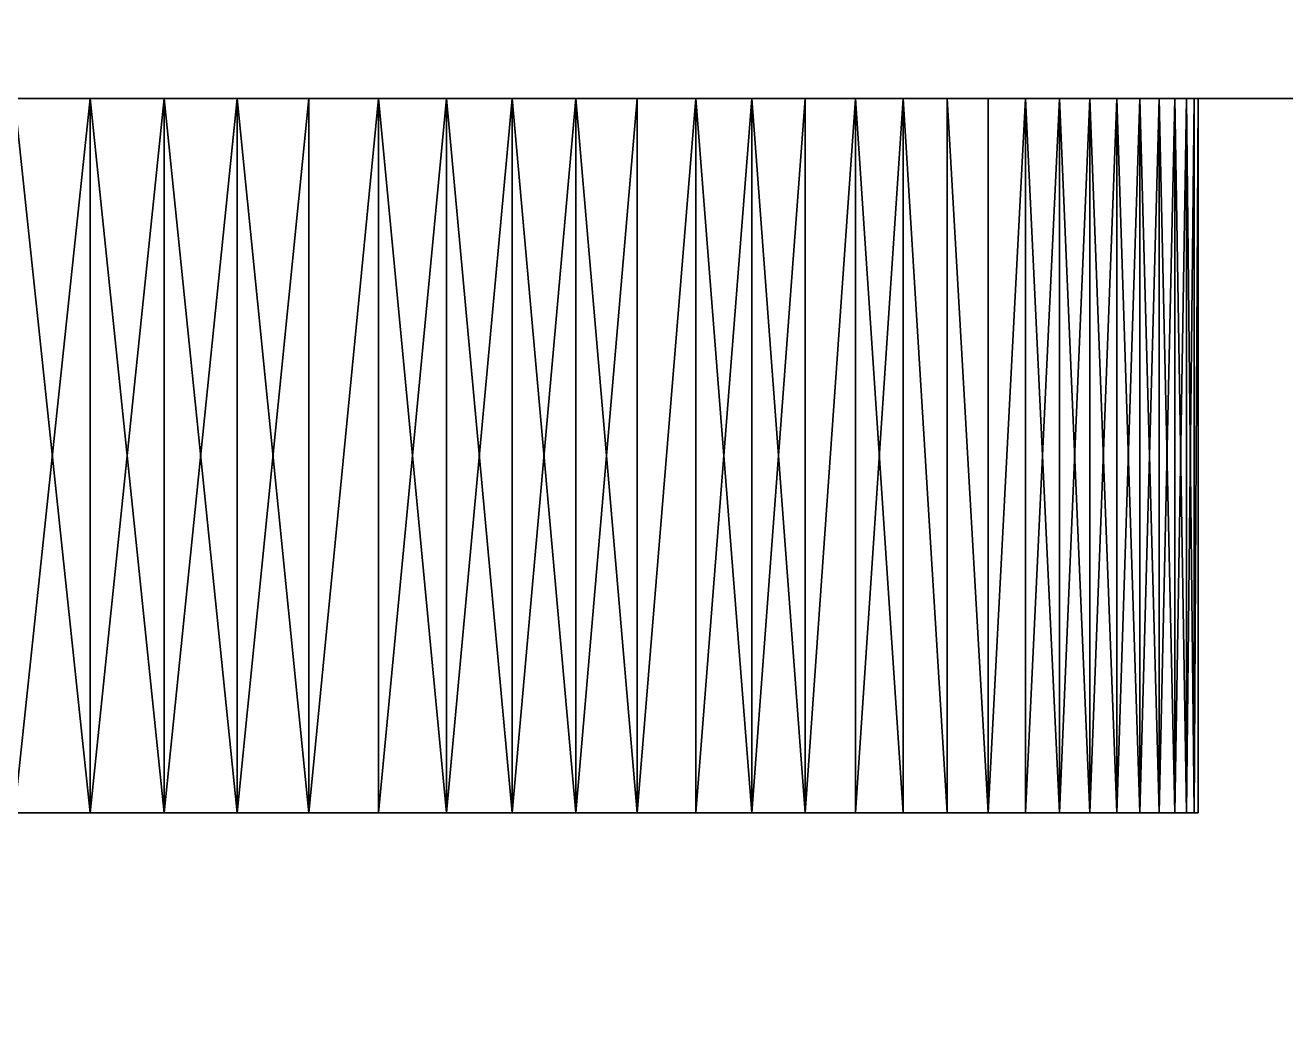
# Model space of a CAD drawing. Header units: millimetres. Extents: x 0 to 520, y -2 to 382.
# Drawn here: x 341.558 to 343.322, y 8.205 to 9.603 of the extents above; entities that cross this region are included whole.
import ezdxf

# ---------------------------------------------------------------- set-up
doc = ezdxf.new("R2010")
doc.units = ezdxf.units.MM

msp = doc.modelspace()

# ---------------------------------------------------------------- linework, layer by layer
at = {"layer": 'BRASS', "color": 52}
for points in [[(0, 0, 90), (499.5, 20.5, 90), (520, 0, 90)], [(20.5, 20.5, 90), (499.5, 20.5, 90), (0, 0, 90)], [(520, 0, 98), (10, 10, 98), (0, 0, 98)], [(510, 10, 98), (10, 10, 98), (520, 0, 98)]]:
    msp.add_3dface(points, dxfattribs=at)
at = {"layer": 'TEAK', "color": 34}
for points in [[(20, 20), (520, 0), (0, 0)], [(500, 20), (520, 0), (20, 20)], [(64, 20, 69), (456, 20, 69), (64, 4, 69)], [(64, 4, 69), (456, 20, 69), (456, 4, 69)], [(456, 20, 21), (64, 20, 21), (64, 4, 21)], [(456, 20, 21), (64, 4, 21), (456, 4, 21)], [(346, 14, 70.5), (324, 14, 70.5), (324, 9.5, 70.5)], [(346, 14, 70.5), (324, 9.5, 70.5), (346, 9.5, 70.5)], [(520, 0, 90), (20, 9.5, 90), (0, 0, 90)], [(520, 0, 90), (500, 9.5, 90), (20, 9.5, 90)], [(20, 9.5, 90), (500, 9.5, 90), (346, 9.5, 86)], [(20, 9.5, 90), (346, 9.5, 86), (324, 9.5, 86)], [(346, 9.5, 70.5), (324, 9.5, 70.5), (340.3515, 9.5, 73.3977)], [(346, 9.5, 86), (329.9545, 9.5, 77.4821), (324, 9.5, 86)], [(346, 9.5, 86), (340.0455, 9.5, 77.4821), (329.9545, 9.5, 77.4821)], [(346, 9.5, 86), (340.1454, 9.5, 77.5272), (340.0455, 9.5, 77.4821)], [(346, 9.5, 86), (340.2476, 9.5, 77.5673), (340.1454, 9.5, 77.5272)], [(346, 9.5, 86), (340.3515, 9.5, 77.6023), (340.2476, 9.5, 77.5673)], [(346, 9.5, 70.5), (340.3515, 9.5, 73.3977), (340.4571, 9.5, 73.368)], [(346, 9.5, 86), (340.4571, 9.5, 77.632), (340.3515, 9.5, 77.6023)], [(346, 9.5, 70.5), (340.4571, 9.5, 73.368), (340.5641, 9.5, 73.3436)], [(346, 9.5, 86), (340.5641, 9.5, 77.6564), (340.4571, 9.5, 77.632)], [(346, 9.5, 70.5), (340.5641, 9.5, 73.3436), (340.6721, 9.5, 73.3246)], [(346, 9.5, 86), (340.6721, 9.5, 77.6754), (340.5641, 9.5, 77.6564)], [(346, 9.5, 70.5), (340.6721, 9.5, 73.3246), (340.781, 9.5, 73.3109)], [(346, 9.5, 86), (340.781, 9.5, 77.6891), (340.6721, 9.5, 77.6754)], [(346, 9.5, 70.5), (340.781, 9.5, 73.3109), (340.8903, 9.5, 73.3027)], [(346, 9.5, 86), (340.8903, 9.5, 77.6973), (340.781, 9.5, 77.6891)], [(346, 9.5, 70.5), (340.8903, 9.5, 73.3027), (341, 9.5, 73.3)], [(346, 9.5, 86), (341, 9.5, 77.7), (340.8903, 9.5, 77.6973)], [(346, 9.5, 70.5), (341, 9.5, 73.3), (341.1097, 9.5, 73.3027)], [(346, 9.5, 86), (341.1097, 9.5, 77.6973), (341, 9.5, 77.7)], [(346, 9.5, 70.5), (341.1097, 9.5, 73.3027), (341.219, 9.5, 73.3109)], [(346, 9.5, 86), (341.219, 9.5, 77.6891), (341.1097, 9.5, 77.6973)], [(346, 9.5, 70.5), (341.219, 9.5, 73.3109), (341.3279, 9.5, 73.3246)], [(346, 9.5, 86), (341.3279, 9.5, 77.6754), (341.219, 9.5, 77.6891)], [(346, 9.5, 70.5), (341.3279, 9.5, 73.3246), (341.4359, 9.5, 73.3436)], [(346, 9.5, 86), (341.4359, 9.5, 77.6564), (341.3279, 9.5, 77.6754)], [(346, 9.5, 70.5), (341.4359, 9.5, 73.3436), (341.5429, 9.5, 73.368)], [(346, 9.5, 86), (341.5429, 9.5, 77.632), (341.4359, 9.5, 77.6564)], [(346, 9.5, 70.5), (341.5429, 9.5, 73.368), (341.6485, 9.5, 73.3977)], [(346, 9.5, 86), (341.6485, 9.5, 77.6023), (341.5429, 9.5, 77.632)], [(341.5429, 8.5, 77.632), (341.6485, 9.5, 77.6023), (341.6485, 8.5, 77.6023)], [(341.5429, 9.5, 77.632), (341.6485, 9.5, 77.6023), (341.5429, 8.5, 77.632)], [(341.6485, 8.5, 73.3977), (341.5429, 9.5, 73.368), (341.5429, 8.5, 73.368)], [(341.6485, 9.5, 73.3977), (341.5429, 9.5, 73.368), (341.6485, 8.5, 73.3977)], [(346, 9.5, 70.5), (341.6485, 9.5, 73.3977), (341.7524, 9.5, 73.4327)], [(346, 9.5, 86), (341.7524, 9.5, 77.5673), (341.6485, 9.5, 77.6023)], [(341.6485, 8.5, 77.6023), (341.7524, 9.5, 77.5673), (341.7524, 8.5, 77.5673)], [(341.6485, 9.5, 77.6023), (341.7524, 9.5, 77.5673), (341.6485, 8.5, 77.6023)], [(341.7524, 9.5, 73.4327), (341.6485, 9.5, 73.3977), (341.7524, 8.5, 73.4327)], [(341.7524, 8.5, 73.4327), (341.6485, 9.5, 73.3977), (341.6485, 8.5, 73.3977)], [(346, 9.5, 70.5), (341.7524, 9.5, 73.4327), (341.8546, 9.5, 73.4728)], [(346, 9.5, 86), (341.8546, 9.5, 77.5272), (341.7524, 9.5, 77.5673)], [(341.7524, 8.5, 77.5673), (341.8546, 9.5, 77.5272), (341.8546, 8.5, 77.5272)], [(341.7524, 9.5, 77.5673), (341.8546, 9.5, 77.5272), (341.7524, 8.5, 77.5673)], [(341.8546, 9.5, 73.4728), (341.7524, 9.5, 73.4327), (341.8546, 8.5, 73.4728)], [(341.8546, 8.5, 73.4728), (341.7524, 9.5, 73.4327), (341.7524, 8.5, 73.4327)], [(346, 9.5, 70.5), (341.8546, 9.5, 73.4728), (341.9545, 9.5, 73.5179)], [(346, 9.5, 86), (341.9545, 9.5, 77.4821), (341.8546, 9.5, 77.5272)], [(341.8546, 8.5, 77.5272), (341.9545, 9.5, 77.4821), (341.9545, 8.5, 77.4821)], [(341.8546, 9.5, 77.5272), (341.9545, 9.5, 77.4821), (341.8546, 8.5, 77.5272)], [(341.9545, 9.5, 73.5179), (341.8546, 9.5, 73.4728), (341.9545, 8.5, 73.5179)], [(341.9545, 8.5, 73.5179), (341.8546, 9.5, 73.4728), (341.8546, 8.5, 73.4728)], [(346, 9.5, 70.5), (341.9545, 9.5, 73.5179), (342.0522, 9.5, 73.5679)], [(346, 9.5, 86), (342.0522, 9.5, 77.4321), (341.9545, 9.5, 77.4821)], [(341.9545, 8.5, 77.4821), (342.0522, 9.5, 77.4321), (342.0522, 8.5, 77.4321)], [(341.9545, 9.5, 77.4821), (342.0522, 9.5, 77.4321), (341.9545, 8.5, 77.4821)], [(342.0522, 8.5, 73.5679), (342.0522, 9.5, 73.5679), (341.9545, 8.5, 73.5179)], [(342.0522, 9.5, 73.5679), (341.9545, 9.5, 73.5179), (341.9545, 8.5, 73.5179)], [(346, 9.5, 70.5), (342.0522, 9.5, 73.5679), (342.1472, 9.5, 73.6228)], [(346, 9.5, 86), (342.1472, 9.5, 77.3772), (342.0522, 9.5, 77.4321)], [(342.0522, 9.5, 77.4321), (342.1472, 9.5, 77.3772), (342.0522, 8.5, 77.4321)], [(342.0522, 8.5, 77.4321), (342.1472, 9.5, 77.3772), (342.1472, 8.5, 77.3772)], [(342.1472, 9.5, 73.6228), (342.0522, 9.5, 73.5679), (342.1472, 8.5, 73.6228)], [(342.1472, 8.5, 73.6228), (342.0522, 9.5, 73.5679), (342.0522, 8.5, 73.5679)], [(346, 9.5, 70.5), (342.1472, 9.5, 73.6228), (342.2393, 9.5, 73.6823)], [(346, 9.5, 86), (342.2393, 9.5, 77.3177), (342.1472, 9.5, 77.3772)], [(342.1472, 9.5, 77.3772), (342.2393, 9.5, 77.3177), (342.1472, 8.5, 77.3772)], [(342.1472, 8.5, 77.3772), (342.2393, 9.5, 77.3177), (342.2393, 8.5, 77.3177)], [(342.2393, 9.5, 73.6823), (342.1472, 9.5, 73.6228), (342.2393, 8.5, 73.6823)], [(342.2393, 8.5, 73.6823), (342.1472, 9.5, 73.6228), (342.1472, 8.5, 73.6228)], [(346, 9.5, 70.5), (342.2393, 9.5, 73.6823), (342.3284, 9.5, 73.7463)], [(346, 9.5, 86), (342.3284, 9.5, 77.2537), (342.2393, 9.5, 77.3177)], [(342.2393, 9.5, 77.3177), (342.3284, 9.5, 77.2537), (342.2393, 8.5, 77.3177)], [(342.2393, 8.5, 77.3177), (342.3284, 9.5, 77.2537), (342.3284, 8.5, 77.2537)], [(342.3284, 9.5, 73.7463), (342.2393, 9.5, 73.6823), (342.3284, 8.5, 73.7463)], [(342.3284, 8.5, 73.7463), (342.2393, 9.5, 73.6823), (342.2393, 8.5, 73.6823)], [(346, 9.5, 70.5), (342.3284, 9.5, 73.7463), (342.4141, 9.5, 73.8147)], [(346, 9.5, 86), (342.4141, 9.5, 77.1853), (342.3284, 9.5, 77.2537)], [(342.3284, 9.5, 77.2537), (342.4141, 9.5, 77.1853), (342.3284, 8.5, 77.2537)], [(342.3284, 8.5, 77.2537), (342.4141, 9.5, 77.1853), (342.4141, 8.5, 77.1853)], [(342.4141, 9.5, 73.8147), (342.3284, 9.5, 73.7463), (342.4141, 8.5, 73.8147)], [(342.4141, 8.5, 73.8147), (342.3284, 9.5, 73.7463), (342.3284, 8.5, 73.7463)], [(346, 9.5, 70.5), (342.4141, 9.5, 73.8147), (342.4964, 9.5, 73.8873)], [(346, 9.5, 86), (342.4964, 9.5, 77.1127), (342.4141, 9.5, 77.1853)], [(342.4141, 9.5, 77.1853), (342.4964, 9.5, 77.1127), (342.4141, 8.5, 77.1853)], [(342.4141, 8.5, 77.1853), (342.4964, 9.5, 77.1127), (342.4964, 8.5, 77.1127)], [(342.4964, 8.5, 73.8873), (342.4964, 9.5, 73.8873), (342.4141, 8.5, 73.8147)], [(342.4964, 9.5, 73.8873), (342.4141, 9.5, 73.8147), (342.4141, 8.5, 73.8147)], [(342.5749, 9.5, 73.9639), (346, 9.5, 70.5), (342.4964, 9.5, 73.8873)], [(346, 9.5, 86), (342.5749, 9.5, 77.0361), (342.4964, 9.5, 77.1127)], [(342.4964, 9.5, 77.1127), (342.5749, 9.5, 77.0361), (342.4964, 8.5, 77.1127)], [(342.4964, 8.5, 77.1127), (342.5749, 9.5, 77.0361), (342.5749, 8.5, 77.0361)], [(342.5749, 9.5, 73.9639), (342.4964, 9.5, 73.8873), (342.5749, 8.5, 73.9639)], [(342.5749, 8.5, 73.9639), (342.4964, 9.5, 73.8873), (342.4964, 8.5, 73.8873)], [(342.6495, 9.5, 74.0443), (346, 9.5, 70.5), (342.5749, 9.5, 73.9639)], [(346, 9.5, 86), (342.6495, 9.5, 76.9557), (342.5749, 9.5, 77.0361)], [(342.5749, 9.5, 77.0361), (342.6495, 9.5, 76.9557), (342.5749, 8.5, 77.0361)], [(342.5749, 8.5, 77.0361), (342.6495, 9.5, 76.9557), (342.6495, 8.5, 76.9557)], [(342.6495, 9.5, 74.0443), (342.5749, 9.5, 73.9639), (342.6495, 8.5, 74.0443)], [(342.6495, 8.5, 74.0443), (342.5749, 9.5, 73.9639), (342.5749, 8.5, 73.9639)], [(342.72, 9.5, 74.1283), (346, 9.5, 70.5), (342.6495, 9.5, 74.0443)], [(346, 9.5, 86), (342.72, 9.5, 76.8717), (342.6495, 9.5, 76.9557)], [(342.6495, 9.5, 76.9557), (342.72, 9.5, 76.8717), (342.6495, 8.5, 76.9557)], [(342.6495, 8.5, 76.9557), (342.72, 9.5, 76.8717), (342.72, 8.5, 76.8717)], [(342.72, 8.5, 74.1283), (342.72, 9.5, 74.1283), (342.6495, 8.5, 74.0443)], [(342.72, 9.5, 74.1283), (342.6495, 9.5, 74.0443), (342.6495, 8.5, 74.0443)], [(342.7863, 9.5, 74.2158), (346, 9.5, 70.5), (342.72, 9.5, 74.1283)], [(346, 9.5, 86), (342.7863, 9.5, 76.7842), (342.72, 9.5, 76.8717)], [(342.72, 9.5, 76.8717), (342.7863, 9.5, 76.7842), (342.72, 8.5, 76.8717)], [(342.72, 8.5, 76.8717), (342.7863, 9.5, 76.7842), (342.7863, 8.5, 76.7842)], [(342.7863, 9.5, 74.2158), (342.72, 9.5, 74.1283), (342.7863, 8.5, 74.2158)], [(342.7863, 8.5, 74.2158), (342.72, 9.5, 74.1283), (342.72, 8.5, 74.1283)], [(342.8481, 9.5, 74.3064), (346, 9.5, 70.5), (342.7863, 9.5, 74.2158)], [(346, 9.5, 86), (342.8481, 9.5, 76.6936), (342.7863, 9.5, 76.7842)], [(342.7863, 8.5, 76.7842), (342.7863, 9.5, 76.7842), (342.8481, 8.5, 76.6936)], [(342.7863, 9.5, 76.7842), (342.8481, 9.5, 76.6936), (342.8481, 8.5, 76.6936)], [(342.8481, 9.5, 74.3064), (342.7863, 9.5, 74.2158), (342.8481, 8.5, 74.3064)], [(342.8481, 8.5, 74.3064), (342.7863, 9.5, 74.2158), (342.7863, 8.5, 74.2158)], [(342.9053, 9.5, 74.4), (346, 9.5, 70.5), (342.8481, 9.5, 74.3064)], [(346, 9.5, 86), (342.9053, 9.5, 76.6), (342.8481, 9.5, 76.6936)], [(342.8481, 8.5, 76.6936), (342.8481, 9.5, 76.6936), (342.9053, 8.5, 76.6)], [(342.8481, 9.5, 76.6936), (342.9053, 9.5, 76.6), (342.9053, 8.5, 76.6)], [(342.9053, 9.5, 74.4), (342.8481, 9.5, 74.3064), (342.9053, 8.5, 74.4)], [(342.9053, 8.5, 74.4), (342.8481, 9.5, 74.3064), (342.8481, 8.5, 74.3064)], [(342.9577, 9.5, 74.4963), (346, 9.5, 70.5), (342.9053, 9.5, 74.4)], [(346, 9.5, 86), (342.9577, 9.5, 76.5037), (342.9053, 9.5, 76.6)], [(342.9053, 9.5, 76.6), (342.9577, 9.5, 76.5037), (342.9053, 8.5, 76.6)], [(342.9053, 8.5, 76.6), (342.9577, 9.5, 76.5037), (342.9577, 8.5, 76.5037)], [(342.9577, 8.5, 74.4963), (342.9577, 9.5, 74.4963), (342.9053, 8.5, 74.4)], [(342.9577, 9.5, 74.4963), (342.9053, 9.5, 74.4), (342.9053, 8.5, 74.4)], [(343.0053, 9.5, 74.5952), (346, 9.5, 70.5), (342.9577, 9.5, 74.4963)], [(346, 9.5, 86), (343.0053, 9.5, 76.4048), (342.9577, 9.5, 76.5037)], [(342.9577, 8.5, 76.5037), (343.0053, 9.5, 76.4048), (343.0053, 8.5, 76.4048)], [(342.9577, 9.5, 76.5037), (343.0053, 9.5, 76.4048), (342.9577, 8.5, 76.5037)], [(343.0053, 9.5, 74.5952), (342.9577, 9.5, 74.4963), (343.0053, 8.5, 74.5952)], [(343.0053, 8.5, 74.5952), (342.9577, 9.5, 74.4963), (342.9577, 8.5, 74.4963)], [(343.0479, 9.5, 74.6962), (346, 9.5, 70.5), (343.0053, 9.5, 74.5952)], [(346, 9.5, 86), (343.0479, 9.5, 76.3038), (343.0053, 9.5, 76.4048)], [(343.0053, 8.5, 76.4048), (343.0479, 9.5, 76.3038), (343.0479, 8.5, 76.3038)], [(343.0053, 9.5, 76.4048), (343.0479, 9.5, 76.3038), (343.0053, 8.5, 76.4048)], [(343.0479, 9.5, 74.6962), (343.0053, 9.5, 74.5952), (343.0479, 8.5, 74.6962)], [(343.0479, 8.5, 74.6962), (343.0053, 9.5, 74.5952), (343.0053, 8.5, 74.5952)], [(343.0854, 9.5, 74.7993), (346, 9.5, 70.5), (343.0479, 9.5, 74.6962)], [(346, 9.5, 86), (343.0854, 9.5, 76.2007), (343.0479, 9.5, 76.3038)], [(343.0479, 8.5, 76.3038), (343.0854, 9.5, 76.2007), (343.0854, 8.5, 76.2007)], [(343.0479, 9.5, 76.3038), (343.0854, 9.5, 76.2007), (343.0479, 8.5, 76.3038)], [(343.0854, 9.5, 74.7993), (343.0479, 9.5, 74.6962), (343.0854, 8.5, 74.7993)], [(343.0854, 8.5, 74.7993), (343.0479, 9.5, 74.6962), (343.0479, 8.5, 74.6962)], [(343.1178, 9.5, 74.9042), (346, 9.5, 70.5), (343.0854, 9.5, 74.7993)], [(346, 9.5, 86), (343.1178, 9.5, 76.0958), (343.0854, 9.5, 76.2007)], [(343.0854, 8.5, 76.2007), (343.1178, 9.5, 76.0958), (343.1178, 8.5, 76.0958)], [(343.0854, 9.5, 76.2007), (343.1178, 9.5, 76.0958), (343.0854, 8.5, 76.2007)], [(343.1178, 9.5, 74.9042), (343.0854, 9.5, 74.7993), (343.1178, 8.5, 74.9042)], [(343.1178, 8.5, 74.9042), (343.0854, 9.5, 74.7993), (343.0854, 8.5, 74.7993)], [(343.1448, 9.5, 75.0105), (346, 9.5, 70.5), (343.1178, 9.5, 74.9042)], [(346, 9.5, 86), (343.1448, 9.5, 75.9895), (343.1178, 9.5, 76.0958)], [(343.1178, 8.5, 76.0958), (343.1448, 9.5, 75.9895), (343.1448, 8.5, 75.9895)], [(343.1178, 9.5, 76.0958), (343.1448, 9.5, 75.9895), (343.1178, 8.5, 76.0958)], [(343.1448, 9.5, 75.0105), (343.1178, 9.5, 74.9042), (343.1448, 8.5, 75.0105)], [(343.1448, 8.5, 75.0105), (343.1178, 9.5, 74.9042), (343.1178, 8.5, 74.9042)], [(343.1666, 9.5, 75.118), (346, 9.5, 70.5), (343.1448, 9.5, 75.0105)], [(343.1448, 9.5, 75.9895), (346, 9.5, 70.5), (343.1666, 9.5, 75.882)], [(346, 9.5, 86), (346, 9.5, 70.5), (343.1448, 9.5, 75.9895)], [(343.1448, 8.5, 75.9895), (343.1666, 9.5, 75.882), (343.1666, 8.5, 75.882)], [(343.1448, 9.5, 75.9895), (343.1666, 9.5, 75.882), (343.1448, 8.5, 75.9895)], [(343.1666, 8.5, 75.118), (343.1448, 9.5, 75.0105), (343.1448, 8.5, 75.0105)], [(343.1666, 9.5, 75.118), (343.1448, 9.5, 75.0105), (343.1666, 8.5, 75.118)], [(343.1829, 9.5, 75.2264), (346, 9.5, 70.5), (343.1666, 9.5, 75.118)], [(343.1666, 9.5, 75.882), (346, 9.5, 70.5), (343.1829, 9.5, 75.7736)], [(343.1666, 8.5, 75.882), (343.1829, 9.5, 75.7736), (343.1829, 8.5, 75.7736)], [(343.1666, 9.5, 75.882), (343.1829, 9.5, 75.7736), (343.1666, 8.5, 75.882)], [(343.1829, 8.5, 75.2264), (343.1666, 9.5, 75.118), (343.1666, 8.5, 75.118)], [(343.1829, 9.5, 75.2264), (343.1666, 9.5, 75.118), (343.1829, 8.5, 75.2264)], [(343.1938, 9.5, 75.3356), (346, 9.5, 70.5), (343.1829, 9.5, 75.2264)], [(343.1829, 9.5, 75.7736), (346, 9.5, 70.5), (343.1938, 9.5, 75.6644)], [(343.1829, 8.5, 75.7736), (343.1938, 9.5, 75.6644), (343.1938, 8.5, 75.6644)], [(343.1829, 9.5, 75.7736), (343.1938, 9.5, 75.6644), (343.1829, 8.5, 75.7736)], [(343.1938, 8.5, 75.3356), (343.1829, 9.5, 75.2264), (343.1829, 8.5, 75.2264)], [(343.1938, 9.5, 75.3356), (343.1829, 9.5, 75.2264), (343.1938, 8.5, 75.3356)], [(343.1993, 9.5, 75.4452), (346, 9.5, 70.5), (343.1938, 9.5, 75.3356)], [(343.1938, 9.5, 75.6644), (346, 9.5, 70.5), (343.1993, 9.5, 75.5548)], [(343.1938, 8.5, 75.6644), (343.1993, 9.5, 75.5548), (343.1993, 8.5, 75.5548)], [(343.1938, 9.5, 75.6644), (343.1993, 9.5, 75.5548), (343.1938, 8.5, 75.6644)], [(343.1993, 8.5, 75.4452), (343.1993, 9.5, 75.4452), (343.1938, 8.5, 75.3356)], [(343.1993, 9.5, 75.4452), (343.1938, 9.5, 75.3356), (343.1938, 8.5, 75.3356)], [(343.1993, 9.5, 75.5548), (346, 9.5, 70.5), (343.1993, 9.5, 75.4452)], [(343.1993, 8.5, 75.5548), (343.1993, 9.5, 75.4452), (343.1993, 8.5, 75.4452)], [(343.1993, 9.5, 75.5548), (343.1993, 9.5, 75.4452), (343.1993, 8.5, 75.5548)], [(342.5749, 8.5, 77.0361), (339.0423, 8.5, 74.4963), (338.8822, 8.5, 76.0958)], [(342.5749, 8.5, 77.0361), (338.8822, 8.5, 76.0958), (339.5036, 8.5, 77.1127)], [(343.0479, 8.5, 76.3038), (339.4251, 8.5, 73.9639), (339.0423, 8.5, 74.4963)], [(342.5749, 8.5, 77.0361), (343.0479, 8.5, 76.3038), (339.0423, 8.5, 74.4963)], [(343.1666, 8.5, 75.118), (340.1454, 8.5, 73.4728), (339.4251, 8.5, 73.9639)], [(343.0479, 8.5, 76.3038), (343.1666, 8.5, 75.118), (339.4251, 8.5, 73.9639)], [(342.5749, 8.5, 77.0361), (339.5036, 8.5, 77.1127), (341.1097, 8.5, 77.6973)], [(343.1666, 8.5, 75.118), (340.2476, 8.5, 73.4327), (340.1454, 8.5, 73.4728)], [(342.3284, 8.5, 73.7463), (340.3515, 8.5, 73.3977), (340.2476, 8.5, 73.4327)], [(343.1666, 8.5, 75.118), (342.3284, 8.5, 73.7463), (340.2476, 8.5, 73.4327)], [(342.3284, 8.5, 73.7463), (341.3279, 8.5, 73.3246), (340.3515, 8.5, 73.3977)], [(341.6485, 8.5, 77.6023), (341.1097, 8.5, 77.6973), (341.3279, 8.5, 77.6754)], [(342.5749, 8.5, 77.0361), (341.1097, 8.5, 77.6973), (341.6485, 8.5, 77.6023)], [(341.9545, 8.5, 73.5179), (341.4359, 8.5, 73.3436), (341.3279, 8.5, 73.3246)], [(342.3284, 8.5, 73.7463), (341.9545, 8.5, 73.5179), (341.3279, 8.5, 73.3246)], [(341.6485, 8.5, 77.6023), (341.3279, 8.5, 77.6754), (341.5429, 8.5, 77.632)], [(341.9545, 8.5, 73.5179), (341.5429, 8.5, 73.368), (341.4359, 8.5, 73.3436)], [(341.9545, 8.5, 73.5179), (341.6485, 8.5, 73.3977), (341.5429, 8.5, 73.368)], [(341.9545, 8.5, 73.5179), (341.7524, 8.5, 73.4327), (341.6485, 8.5, 73.3977)], [(341.8546, 8.5, 77.5272), (341.6485, 8.5, 77.6023), (341.7524, 8.5, 77.5673)], [(341.9545, 8.5, 77.4821), (341.6485, 8.5, 77.6023), (341.8546, 8.5, 77.5272)], [(342.2393, 8.5, 77.3177), (341.6485, 8.5, 77.6023), (341.9545, 8.5, 77.4821)], [(342.4964, 8.5, 77.1127), (341.6485, 8.5, 77.6023), (342.2393, 8.5, 77.3177)], [(342.5749, 8.5, 77.0361), (341.6485, 8.5, 77.6023), (342.4964, 8.5, 77.1127)], [(341.9545, 8.5, 73.5179), (341.8546, 8.5, 73.4728), (341.7524, 8.5, 73.4327)], [(342.3284, 8.5, 73.7463), (342.0522, 8.5, 73.5679), (341.9545, 8.5, 73.5179)], [(342.1472, 8.5, 77.3772), (341.9545, 8.5, 77.4821), (342.0522, 8.5, 77.4321)], [(342.2393, 8.5, 77.3177), (341.9545, 8.5, 77.4821), (342.1472, 8.5, 77.3772)], [(342.2393, 8.5, 73.6823), (342.1472, 8.5, 73.6228), (342.0522, 8.5, 73.5679)], [(342.3284, 8.5, 73.7463), (342.2393, 8.5, 73.6823), (342.0522, 8.5, 73.5679)], [(342.4964, 8.5, 77.1127), (342.2393, 8.5, 77.3177), (342.3284, 8.5, 77.2537)], [(342.5749, 8.5, 73.9639), (342.4141, 8.5, 73.8147), (342.3284, 8.5, 73.7463)], [(342.6495, 8.5, 74.0443), (342.5749, 8.5, 73.9639), (342.3284, 8.5, 73.7463)], [(342.7863, 8.5, 74.2158), (342.6495, 8.5, 74.0443), (342.3284, 8.5, 73.7463)], [(342.9577, 8.5, 74.4963), (342.7863, 8.5, 74.2158), (342.3284, 8.5, 73.7463)], [(343.1666, 8.5, 75.118), (342.9577, 8.5, 74.4963), (342.3284, 8.5, 73.7463)], [(342.4964, 8.5, 77.1127), (342.3284, 8.5, 77.2537), (342.4141, 8.5, 77.1853)], [(342.5749, 8.5, 73.9639), (342.4964, 8.5, 73.8873), (342.4141, 8.5, 73.8147)], [(342.5749, 8.5, 77.0361), (342.6495, 8.5, 76.9557), (343.0479, 8.5, 76.3038)], [(342.7863, 8.5, 74.2158), (342.72, 8.5, 74.1283), (342.6495, 8.5, 74.0443)], [(342.6495, 8.5, 76.9557), (342.72, 8.5, 76.8717), (342.7863, 8.5, 76.7842)], [(342.6495, 8.5, 76.9557), (342.7863, 8.5, 76.7842), (343.0479, 8.5, 76.3038)], [(342.9577, 8.5, 74.4963), (342.8481, 8.5, 74.3064), (342.7863, 8.5, 74.2158)], [(342.7863, 8.5, 76.7842), (342.8481, 8.5, 76.6936), (342.9053, 8.5, 76.6)], [(342.7863, 8.5, 76.7842), (342.9053, 8.5, 76.6), (343.0479, 8.5, 76.3038)], [(342.9577, 8.5, 74.4963), (342.9053, 8.5, 74.4), (342.8481, 8.5, 74.3064)], [(342.9053, 8.5, 76.6), (342.9577, 8.5, 76.5037), (343.0479, 8.5, 76.3038)], [(343.0479, 8.5, 74.6962), (343.0053, 8.5, 74.5952), (342.9577, 8.5, 74.4963)], [(343.1178, 8.5, 74.9042), (343.0479, 8.5, 74.6962), (342.9577, 8.5, 74.4963)], [(343.1666, 8.5, 75.118), (343.1178, 8.5, 74.9042), (342.9577, 8.5, 74.4963)], [(342.9577, 8.5, 76.5037), (343.0053, 8.5, 76.4048), (343.0479, 8.5, 76.3038)], [(343.1178, 8.5, 74.9042), (343.0854, 8.5, 74.7993), (343.0479, 8.5, 74.6962)], [(343.0479, 8.5, 76.3038), (343.1993, 8.5, 75.5548), (343.1666, 8.5, 75.118)], [(343.0479, 8.5, 76.3038), (343.0854, 8.5, 76.2007), (343.1178, 8.5, 76.0958)], [(343.0479, 8.5, 76.3038), (343.1178, 8.5, 76.0958), (343.1448, 8.5, 75.9895)], [(343.0479, 8.5, 76.3038), (343.1448, 8.5, 75.9895), (343.1993, 8.5, 75.5548)], [(343.1666, 8.5, 75.118), (343.1448, 8.5, 75.0105), (343.1178, 8.5, 74.9042)], [(343.1448, 8.5, 75.9895), (343.1666, 8.5, 75.882), (343.1993, 8.5, 75.5548)], [(343.1938, 8.5, 75.3356), (343.1829, 8.5, 75.2264), (343.1666, 8.5, 75.118)], [(343.1993, 8.5, 75.5548), (343.1938, 8.5, 75.3356), (343.1666, 8.5, 75.118)], [(343.1666, 8.5, 75.882), (343.1829, 8.5, 75.7736), (343.1938, 8.5, 75.6644)], [(343.1666, 8.5, 75.882), (343.1938, 8.5, 75.6644), (343.1993, 8.5, 75.5548)], [(343.1993, 8.5, 75.5548), (343.1993, 8.5, 75.4452), (343.1938, 8.5, 75.3356)]]:
    msp.add_3dface(points, dxfattribs=at)

doc.saveas('drawing.dxf')
